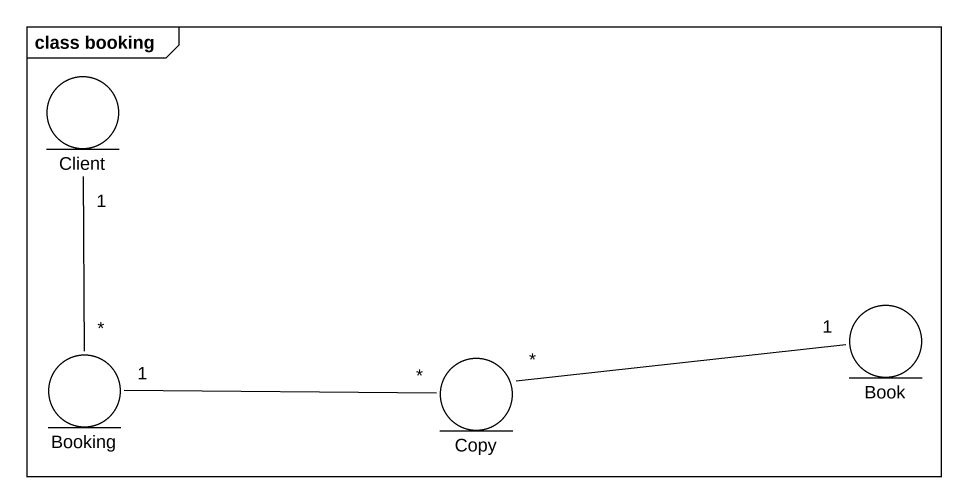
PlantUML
@startuml
mainframe class booking
entity Сlient
entity Booking
entity Copy
entity Book
Сlient "1" -- "*" Booking
Copy "*" -left- "1" Booking
Copy "*" -right- "1" Book
@enduml
